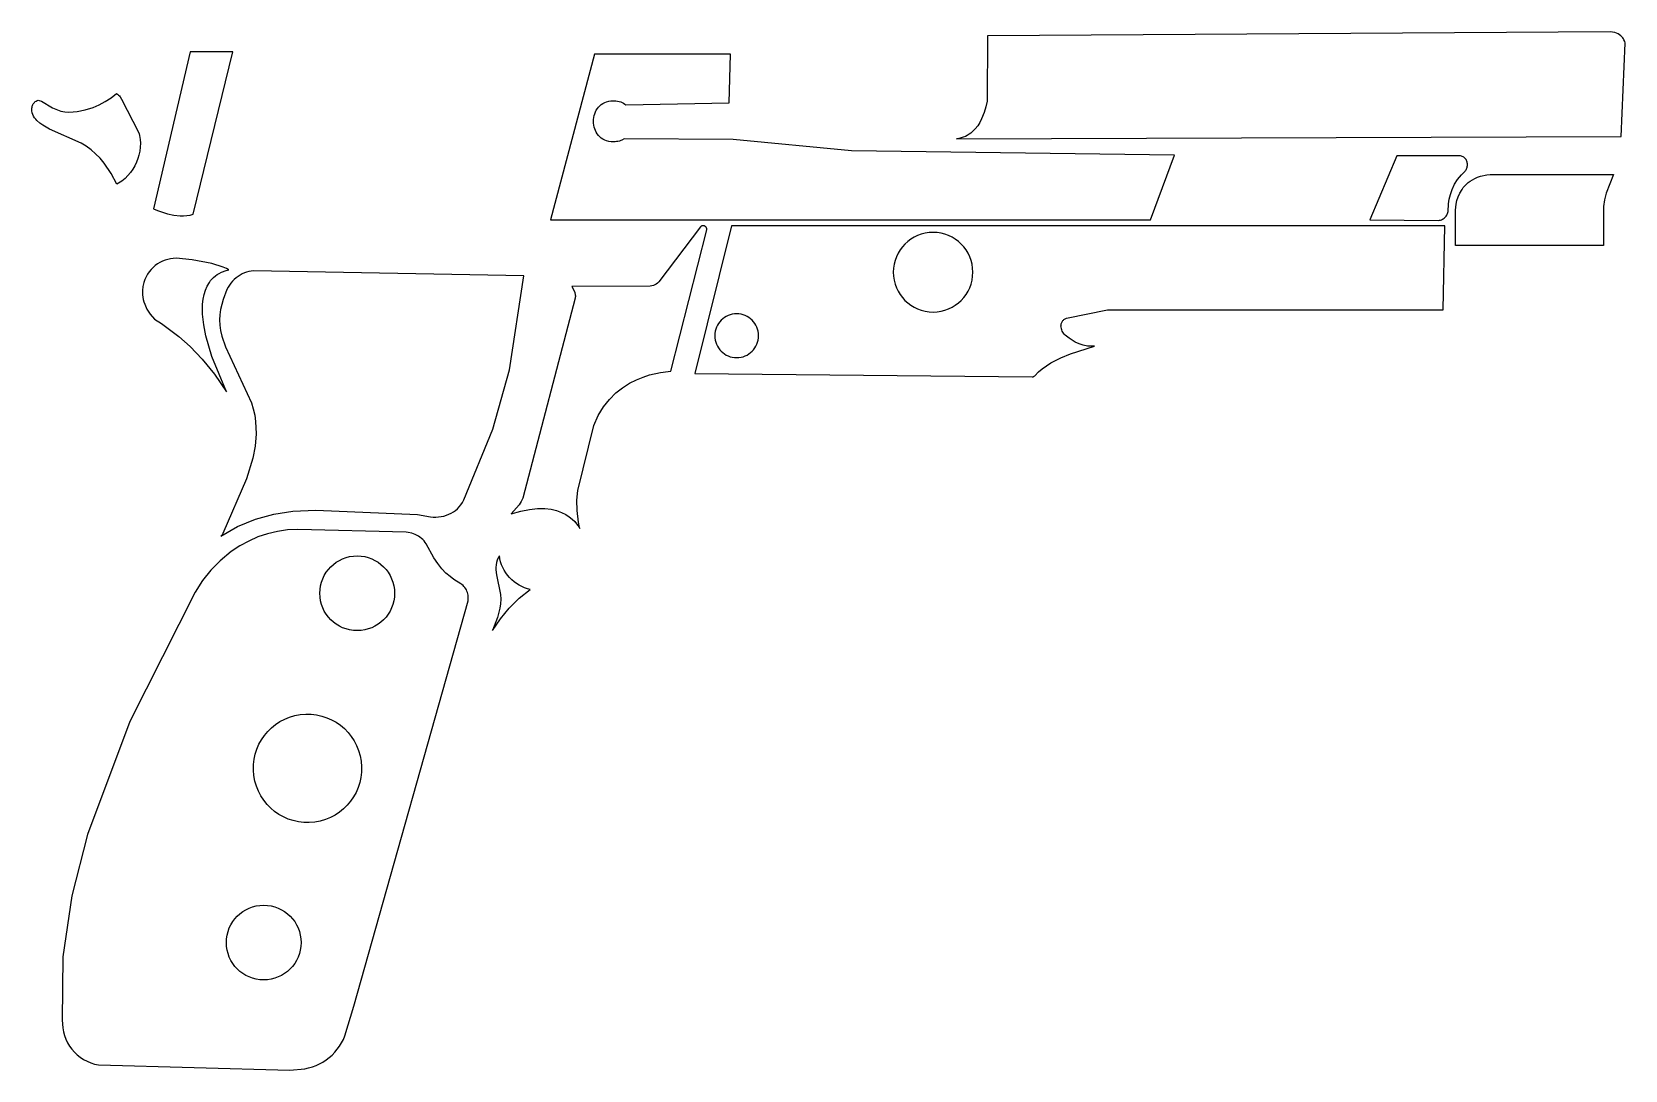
# Model space of a CAD drawing. Header units: metres. Extents: x 166 to 307, y -154 to -62.
import ezdxf

# ---------------------------------------------------------------- set-up
doc = ezdxf.new("R2010")
doc.units = ezdxf.units.M

msp = doc.modelspace()

# ---------------------------------------------------------------- linework, layer by layer
for points in [[(305.55057, -62.378844), (250.675902, -62.723522), (250.641358, -68.479924), (250.546108, -68.963032), (250.39955, -69.463158), (250.163076, -70.043802), (250.005342, -70.34276), (249.818398, -70.635876), (249.599704, -70.914514), (249.347228, -71.170038), (249.207528, -71.28637), (249.05843, -71.393812), (248.899934, -71.491094), (248.731278, -71.5772), (248.552716, -71.651114), (248.363486, -71.71182), (248.163588, -71.758048), (247.952768, -71.788782), (306.51577, -71.582026), (306.860448, -63.378334), (306.85232, -63.338202), (306.82057, -63.231776), (306.755038, -63.080138), (306.70627, -62.994032), (306.645056, -62.90437), (306.570126, -62.813946), (306.48021, -62.7253), (306.373784, -62.641226), (306.249832, -62.56401), (306.10683, -62.496446), (305.943508, -62.441328), (305.758596, -62.401196), (305.550824, -62.37859)], [(184.18937, -64.143382), (180.427884, -64.143382), (177.200814, -77.961998), (177.553366, -78.108302), (178.431952, -78.389988), (178.98491, -78.508098), (179.568602, -78.571598), (179.861718, -78.57363), (180.150008, -78.551024), (180.429154, -78.49997), (180.695092, -78.416912), (184.18937, -64.143128)], [(228.030532, -64.343026), (216.069672, -64.343026), (212.174582, -78.923388), (265.05027, -78.923388), (267.165836, -73.223374), (238.71555, -72.857868), (228.285802, -71.85914), (218.683332, -71.792084), (218.479116, -71.90359), (218.368626, -71.949564), (218.252294, -71.988426), (218.13012, -72.019668), (218.00185, -72.042528), (217.86723, -72.056752), (217.72626, -72.061578), (217.513916, -72.051164), (217.315542, -72.020938), (217.13063, -71.971916), (216.959434, -71.905876), (216.801954, -71.823834), (216.65819, -71.72706), (216.528142, -71.617078), (216.41181, -71.495158), (216.309194, -71.36257), (216.220294, -71.220584), (216.14511, -71.070724), (216.083642, -70.91426), (216.03589, -70.752462), (216.001854, -70.5866), (215.98128, -70.418198), (215.974422, -70.248526), (215.98128, -70.078854), (216.001854, -69.910452), (216.036144, -69.74459), (216.08415, -69.582792), (216.145872, -69.426328), (216.221056, -69.276468), (216.309956, -69.134482), (216.412572, -69.001894), (216.528904, -68.879974), (216.658952, -68.769992), (216.802462, -68.673218), (216.959688, -68.591176), (217.13063, -68.525136), (217.315288, -68.476114), (217.513662, -68.445888), (217.767916, -68.435982), (217.932254, -68.445634), (218.08821, -68.467478), (218.23553, -68.501006), (218.374468, -68.545456), (218.505278, -68.600066), (218.627706, -68.664328), (218.742006, -68.73748), (218.82227, -68.797678), (227.93071, -68.617846), (228.02977, -64.34328)], [(167.042084, -68.382896), (167.14343, -68.410582), (167.334692, -68.485004), (168.31437, -69.060568), (168.595294, -69.196204), (168.890188, -69.304408), (169.045128, -69.346064), (169.398188, -69.40931), (169.75709, -69.43598), (170.11904, -69.429884), (170.481244, -69.394324), (171.196, -69.249036), (171.879514, -69.027802), (172.42409, -68.7959), (172.958506, -68.514976), (173.473872, -68.187316), (173.961298, -67.815206), (174.047404, -67.87261), (174.126398, -67.940936), (174.199042, -68.018406), (174.26559, -68.103496), (174.383446, -68.28917), (175.874934, -71.20001), (175.933354, -71.35241), (175.979836, -71.51116), (176.039272, -71.843646), (176.058068, -72.18934), (176.041558, -72.53986), (175.994568, -72.887078), (175.922432, -73.222866), (175.83023, -73.538842), (175.712628, -73.851262), (175.560482, -74.17054), (175.381412, -74.475086), (175.176942, -74.763122), (174.949104, -75.032362), (174.699422, -75.281028), (174.42942, -75.507088), (173.990508, -75.799442), (173.490128, -74.84491), (172.855636, -73.93178), (172.49521, -73.508108), (172.109638, -73.115424), (171.701968, -72.76084), (171.27474, -72.451214), (170.83024, -72.188324), (168.03116, -70.94855), (167.45077, -70.59549), (167.186102, -70.40245), (166.942516, -70.18655), (166.833042, -70.067678), (166.734236, -69.939916), (166.64813, -69.802502), (166.578026, -69.653912), (166.527734, -69.495924), (166.49827, -69.332602), (166.49192, -69.250306), (166.491412, -69.168264), (166.496746, -69.086984), (166.50843, -69.006974), (166.526464, -68.928742), (166.550848, -68.852796), (166.581836, -68.779644), (166.619682, -68.709794), (166.66464, -68.644008), (166.716964, -68.58254), (166.751762, -68.548504), (166.788592, -68.517516), (166.867586, -68.463922), (166.952168, -68.419726), (167.041068, -68.382896)], [(292.350952, -73.300844), (286.7406, -73.300844), (284.354016, -78.924404), (290.419536, -78.977236), (290.510468, -78.964536), (290.598606, -78.9432), (290.683442, -78.913736), (290.764468, -78.876652), (290.841176, -78.832456), (290.913058, -78.781402), (290.979606, -78.723998), (291.040312, -78.660498), (291.094922, -78.591664), (291.142674, -78.517496), (291.18306, -78.438756), (291.215572, -78.355952), (291.239702, -78.269338), (291.255196, -78.179422), (291.29609, -77.529182), (291.358574, -77.116686), (291.461952, -76.683616), (291.614352, -76.240386), (291.823902, -75.797664), (292.098984, -75.36561), (292.263576, -75.156822), (292.447726, -74.954638), (292.710362, -74.704448), (292.763194, -74.64425), (292.810438, -74.580242), (292.852094, -74.512932), (292.887908, -74.442828), (292.917372, -74.370438), (292.94074, -74.29627), (292.957504, -74.220578), (292.967918, -74.144124), (292.971474, -74.067162), (292.968172, -73.990454), (292.957504, -73.914254), (292.939724, -73.83907), (292.914324, -73.76541), (292.881304, -73.693782), (292.840664, -73.624694), (292.799516, -73.567544), (292.753034, -73.513696), (292.701218, -73.463912), (292.64356, -73.418954), (292.58006, -73.379584), (292.51021, -73.34631), (292.433502, -73.319894), (292.349936, -73.301098)], [(291.920676, -81.195926), (291.920676, -78.615032), (291.909754, -78.470252), (291.91077, -78.08595), (291.974016, -77.536548), (292.044628, -77.223112), (292.149784, -76.896468), (292.29558, -76.56576), (292.488366, -76.24064), (292.604444, -76.082906), (292.734492, -75.929998), (292.879526, -75.783186), (293.040308, -75.643486), (293.217346, -75.512168), (293.411656, -75.390248), (293.624, -75.278996), (293.85514, -75.179682), (294.106092, -75.093322), (294.669718, -74.96429), (294.98417, -74.923904), (305.838606, -74.923904), (305.182778, -76.589382), (305.04003, -77.166216), (304.955194, -77.754226), (304.94605, -81.195418), (291.920676, -81.195418)], [(225.620834, -79.443834), (225.594926, -79.445612), (225.569272, -79.449422), (225.543618, -79.455518), (225.518472, -79.4639), (225.493834, -79.474822), (225.469704, -79.48803), (225.446336, -79.503778), (225.423984, -79.52232), (225.402648, -79.543402), (221.73057, -84.38642), (221.622874, -84.487512), (221.505018, -84.574888), (221.378272, -84.647786), (221.243906, -84.705698), (221.103444, -84.747862), (220.958156, -84.77377), (214.077296, -84.78266), (214.318342, -85.306662), (214.34171, -85.379052), (214.358982, -85.452712), (214.370158, -85.527642), (214.374984, -85.60308), (214.373714, -85.678772), (214.366094, -85.754464), (214.352124, -85.829648), (209.752946, -103.420672), (209.609182, -103.726234), (209.429096, -104.01173), (208.718658, -104.809036), (209.570828, -104.564434), (210.34502, -104.41305), (211.044028, -104.344216), (211.671154, -104.347264), (212.2297, -104.411526), (212.722968, -104.526334), (213.154006, -104.68102), (213.526116, -104.864916), (213.842346, -105.0671), (214.105998, -105.277158), (214.320374, -105.484168), (214.488522, -105.677462), (214.699088, -105.980484), (214.763604, -106.100372), (214.735664, -106.002328), (214.642446, -105.550208), (214.53094, -104.51338), (214.507064, -103.608886), (214.601298, -102.765606), (216.004902, -97.038922), (216.394538, -96.155764), (216.85758, -95.38843), (217.379042, -94.729046), (217.944192, -94.16923), (218.538044, -93.700854), (219.145866, -93.31579), (219.752672, -93.00591), (220.34373, -92.762832), (220.904308, -92.578682), (221.873826, -92.3544), (222.542862, -92.267532), (222.79229, -92.253054), (225.948748, -79.805022), (225.951542, -79.77505), (225.951796, -79.746094), (225.94951, -79.7179), (225.944684, -79.690722), (225.937572, -79.664814), (225.928428, -79.639922), (225.917252, -79.6163), (225.904044, -79.593948), (225.889058, -79.572866), (225.872548, -79.553054), (225.854514, -79.534766), (225.83521, -79.518002), (225.814636, -79.502762), (225.792792, -79.489046), (225.770186, -79.477108), (225.746564, -79.466948), (225.72218, -79.458566), (225.697288, -79.451962), (225.671888, -79.44739), (225.646234, -79.44485), (225.620326, -79.444342)], [(290.97097, -79.443326), (228.138736, -79.443326), (224.898204, -92.44965), (254.6096, -92.758006), (254.652526, -92.753434), (254.694182, -92.743782), (254.73406, -92.729558), (254.77216, -92.710762), (254.808228, -92.687902), (254.841756, -92.660978), (255.169924, -92.31503), (255.501648, -92.03309), (256.275586, -91.522042), (257.134614, -91.082876), (258.00431, -90.718386), (260.101334, -90.052652), (259.889244, -90.061542), (259.682742, -90.054938), (259.482082, -90.03411), (259.100066, -89.955878), (258.745482, -89.837768), (258.421124, -89.690702), (258.129786, -89.525602), (257.873754, -89.35339), (257.521202, -89.068402), (257.44551, -88.9889), (257.3782, -88.903048), (257.319272, -88.811608), (257.26898, -88.715088), (257.227324, -88.61425), (257.194812, -88.509856), (257.16357, -88.34755), (257.158236, -88.279224), (257.159506, -88.211914), (257.167126, -88.145874), (257.180588, -88.081612), (257.199892, -88.019382), (257.22453, -87.959438), (257.254502, -87.902034), (257.289554, -87.847678), (257.329432, -87.796878), (257.373882, -87.749634), (257.422396, -87.706454), (257.474974, -87.667846), (257.531362, -87.634064), (257.591306, -87.605362), (257.654552, -87.581994), (261.260082, -86.854792), (290.820856, -86.857078), (290.971478, -79.444088)], [(245.888764, -80.030828), (245.53037, -80.048862), (245.182136, -80.101948), (244.846094, -80.188308), (244.524022, -80.306164), (244.217444, -80.453738), (243.928392, -80.629252), (243.65839, -80.831182), (243.40947, -81.057496), (243.183156, -81.306416), (242.981226, -81.576418), (242.805458, -81.86547), (242.657884, -82.172048), (242.540028, -82.49412), (242.453668, -82.830162), (242.400582, -83.178396), (242.382548, -83.53679), (242.400582, -83.895184), (242.453668, -84.243418), (242.540028, -84.57946), (242.657884, -84.901532), (242.805458, -85.20811), (242.981226, -85.497162), (243.183156, -85.767164), (243.40947, -86.016084), (243.65839, -86.242398), (243.928392, -86.444328), (244.217444, -86.620096), (244.524022, -86.76767), (244.846094, -86.885526), (245.182136, -86.971886), (245.53037, -87.024972), (245.888764, -87.043006), (246.247412, -87.024972), (246.595646, -86.971886), (246.931688, -86.885526), (247.25376, -86.76767), (247.560338, -86.620096), (247.84939, -86.444328), (248.119392, -86.242398), (248.368312, -86.016084), (248.594626, -85.767164), (248.796556, -85.497162), (248.97207, -85.20811), (249.119644, -84.901532), (249.2375, -84.57946), (249.32386, -84.243418), (249.376946, -83.895184), (249.39498, -83.53679), (249.376946, -83.178396), (249.32386, -82.830162), (249.2375, -82.49412), (249.119644, -82.172048), (248.97207, -81.86547), (248.796556, -81.576418), (248.594626, -81.306416), (248.368312, -81.057496), (248.119392, -80.831182), (247.84939, -80.629252), (247.560338, -80.453738), (247.25376, -80.306164), (246.931688, -80.188308), (246.595646, -80.101948), (246.247412, -80.048862), (245.888764, -80.030828)], [(183.83631, -83.32216), (183.788558, -83.290918), (183.633364, -83.206336), (183.352948, -83.081368), (182.346346, -82.763868), (180.627528, -82.44459), (179.202842, -82.306668), (178.951128, -82.317844), (178.70297, -82.350356), (178.459638, -82.403696), (178.222148, -82.477102), (177.992024, -82.569812), (177.770282, -82.681572), (177.558192, -82.81162), (177.357024, -82.959194), (177.168048, -83.123786), (176.992534, -83.304888), (176.831498, -83.501738), (176.686464, -83.713828), (176.558448, -83.940396), (176.44872, -84.180934), (176.35855, -84.434934), (176.272698, -84.785962), (176.229518, -85.155532), (176.23663, -85.541866), (176.261268, -85.741002), (176.3014, -85.943694), (176.357788, -86.149942), (176.431448, -86.359492), (176.634648, -86.787482), (176.918366, -87.22614), (177.289968, -87.673942), (177.901092, -88.047576), (179.44846, -89.20226), (180.439314, -90.088212), (181.503574, -91.188286), (182.587646, -92.508832), (183.637936, -94.0562), (182.355236, -90.957654), (181.826916, -89.126822), (181.641496, -88.177878), (181.537356, -87.241126), (181.53634, -86.342474), (181.581298, -85.9155), (181.660038, -85.507576), (181.775608, -85.122004), (181.930294, -84.762086), (182.127144, -84.431124), (182.242206, -84.277454), (182.368698, -84.132166), (182.507128, -83.995768), (182.65775, -83.868514), (182.820818, -83.750912), (182.99684, -83.64347), (183.18607, -83.546442), (183.605678, -83.385406), (183.836564, -83.32216)], [(185.995818, -95.571564), (186.124088, -96.132396), (186.204606, -96.670114), (186.251596, -97.75444), (186.16422, -98.840036), (185.963814, -99.913694), (185.412888, -101.716078), (183.302148, -106.553508), (183.251856, -106.64571), (183.225948, -106.685842), (183.199532, -106.720894), (183.172608, -106.74985), (183.158892, -106.761788), (183.145176, -106.771948), (184.614566, -105.936796), (186.18073, -105.289858), (187.811918, -104.833166), (189.476126, -104.569006), (191.500506, -104.477058), (200.465436, -104.86517), (201.620882, -105.065576), (201.857864, -105.088436), (202.094084, -105.093008), (202.328526, -105.079546), (202.559666, -105.048304), (202.786488, -104.999536), (203.007722, -104.933496), (203.222098, -104.850438), (203.428346, -104.750616), (203.625196, -104.634538), (203.811632, -104.502204), (203.98613, -104.353868), (204.147674, -104.190038), (204.294994, -104.010714), (204.42682, -103.816404), (204.554582, -103.580692), (207.10271, -97.3582), (208.568036, -92.134944), (209.835242, -83.850734), (209.83194, -83.848194), (209.822034, -83.845654), (186.014106, -83.407504), (185.810398, -83.433158), (185.608468, -83.474814), (185.409332, -83.531964), (185.214006, -83.6041), (185.023252, -83.690968), (184.83834, -83.79206), (184.660032, -83.906868), (184.489344, -84.034884), (184.327292, -84.175854), (184.174892, -84.32927), (184.03316, -84.494878), (183.902858, -84.67217), (183.785002, -84.860638), (183.680862, -85.059774), (183.34228, -85.94852), (183.114188, -86.833456), (183.051196, -87.279226), (183.027066, -87.73287), (183.0451, -88.198706), (183.108854, -88.681052), (183.21655, -89.16162), (183.543448, -90.1065), (185.834528, -95.03664), (185.996326, -95.57258)], [(228.585776, -87.195914), (228.388418, -87.20582), (228.196648, -87.23503), (228.011482, -87.282528), (227.83419, -87.347552), (227.66528, -87.428832), (227.506022, -87.525606), (227.357432, -87.636858), (227.220272, -87.761572), (227.095558, -87.898732), (226.984306, -88.047322), (226.887532, -88.20658), (226.806252, -88.37549), (226.741228, -88.552782), (226.69373, -88.737948), (226.66452, -88.929718), (226.654614, -89.127076), (226.66452, -89.324434), (226.69373, -89.516204), (226.741228, -89.70137), (226.806252, -89.878662), (226.887532, -90.047572), (226.984306, -90.20683), (227.095558, -90.35542), (227.220272, -90.49258), (227.357432, -90.617294), (227.506022, -90.728546), (227.66528, -90.82532), (227.83419, -90.9066), (228.011482, -90.971624), (228.196648, -91.019122), (228.388418, -91.048332), (228.585776, -91.058238), (228.783134, -91.048332), (228.974904, -91.019122), (229.16007, -90.971624), (229.337362, -90.9066), (229.506272, -90.82532), (229.66553, -90.728546), (229.81412, -90.617294), (229.95128, -90.49258), (230.075994, -90.35542), (230.187246, -90.20683), (230.28402, -90.047572), (230.3653, -89.878662), (230.430324, -89.70137), (230.477822, -89.516204), (230.507032, -89.324434), (230.516938, -89.127076), (230.507032, -88.929718), (230.477822, -88.737948), (230.430324, -88.552782), (230.3653, -88.37549), (230.28402, -88.20658), (230.187246, -88.047322), (230.075994, -87.898732), (229.95128, -87.761572), (229.81412, -87.636858), (229.66553, -87.525606), (229.506272, -87.428832), (229.337362, -87.347552), (229.16007, -87.282528), (228.974904, -87.23503), (228.783134, -87.20582), (228.585776, -87.195914)], [(194.860672, -148.141944), (204.916278, -112.45723), (204.934312, -112.333024), (204.941678, -112.209072), (204.938376, -112.086136), (204.92466, -111.964724), (204.900784, -111.845598), (204.867256, -111.729012), (204.824076, -111.615728), (204.771752, -111.506508), (204.710538, -111.40186), (204.640434, -111.302292), (204.561948, -111.208312), (204.475334, -111.120682), (204.380846, -111.039656), (204.278738, -110.96625), (203.680568, -110.599982), (203.331064, -110.336838), (202.970638, -110.01756), (202.606402, -109.636814), (202.245468, -109.18952), (201.894694, -108.670344), (201.243184, -107.4547), (201.148442, -107.320842), (201.044556, -107.195112), (200.932288, -107.077764), (200.812146, -106.969052), (200.684638, -106.86923), (200.550526, -106.778806), (200.264522, -106.62666), (199.958452, -106.515154), (199.637142, -106.446574), (199.472296, -106.429048), (189.919102, -106.175048), (189.019688, -106.228388), (188.132212, -106.358944), (187.262008, -106.565446), (186.414156, -106.846624), (185.594244, -107.201716), (184.807098, -107.629198), (184.058306, -108.128308), (183.072024, -108.942886), (182.264558, -109.752892), (181.524402, -110.66907), (180.887878, -111.693198), (175.128936, -123.084844), (171.402502, -133.032754), (170.01871, -138.426698), (169.234104, -143.821404), (169.170096, -149.38756), (169.210736, -150.053294), (169.27322, -150.403814), (169.366692, -150.74265), (169.489628, -151.068278), (169.640504, -151.37892), (169.817796, -151.673306), (170.01998, -151.949658), (170.245532, -152.206452), (170.493182, -152.44191), (170.761152, -152.654762), (171.048172, -152.84323), (171.352464, -153.006044), (171.672758, -153.141172), (172.00753, -153.247344), (172.355256, -153.323036), (189.206886, -153.781252), (190.527686, -153.661872), (190.869824, -153.591006), (191.202564, -153.495502), (191.525144, -153.376122), (191.836294, -153.233882), (192.134998, -153.069544), (192.419986, -152.884124), (192.690242, -152.678638), (192.94475, -152.453848), (193.18224, -152.210516), (193.401696, -151.949912), (193.602102, -151.672544), (193.782188, -151.379682), (193.940938, -151.071834), (194.077082, -150.75027), (194.860418, -148.142198)], [(198.444358, -111.798354), (198.42734, -112.134904), (198.377556, -112.461802), (198.29653, -112.77727), (198.185786, -113.079784), (198.047102, -113.367566), (197.882256, -113.638838), (197.692772, -113.89233), (197.480428, -114.12601), (197.246748, -114.338354), (196.993256, -114.527838), (196.72173, -114.692684), (196.433948, -114.831368), (196.131434, -114.942112), (195.815966, -115.023138), (195.489068, -115.072922), (195.152518, -115.08994), (194.815968, -115.072922), (194.48907, -115.023138), (194.173602, -114.942112), (193.871088, -114.831368), (193.583306, -114.692684), (193.312034, -114.527838), (193.058542, -114.338354), (192.824862, -114.12601), (192.612518, -113.89233), (192.423034, -113.638838), (192.258188, -113.367566), (192.119504, -113.079784), (192.00876, -112.77727), (191.927734, -112.461802), (191.87795, -112.134904), (191.860932, -111.798354), (191.87795, -111.461804), (191.927734, -111.134906), (192.00876, -110.819438), (192.119504, -110.516924), (192.258188, -110.229142), (192.423034, -109.957616), (192.612518, -109.704124), (192.824862, -109.470444), (193.058542, -109.2581), (193.312034, -109.068616), (193.583306, -108.90377), (193.871088, -108.765086), (194.173602, -108.654342), (194.48907, -108.573316), (194.815968, -108.523532), (195.152518, -108.506514), (195.489068, -108.523532), (195.815966, -108.573316), (196.131434, -108.654342), (196.433948, -108.765086), (196.72173, -108.90377), (196.993256, -109.068616), (197.246748, -109.2581), (197.480428, -109.470444), (197.692772, -109.704124), (197.882256, -109.957616), (198.047102, -110.229142), (198.185786, -110.516924), (198.29653, -110.819438), (198.377556, -111.134906), (198.42734, -111.461804), (198.444358, -111.798354)], [(210.402932, -111.471964), (210.143344, -111.406178), (209.890614, -111.319056), (209.646012, -111.211614), (209.410554, -111.085376), (209.185256, -110.941358), (208.971134, -110.780576), (208.769458, -110.6043), (208.58099, -110.413546), (208.407, -110.209584), (208.248504, -109.99343), (208.106518, -109.766354), (207.982058, -109.529626), (207.876394, -109.284262), (207.790288, -109.031532), (207.72501, -108.772452), (207.681576, -108.508038), (207.621124, -108.598462), (207.567784, -108.692442), (207.481424, -108.889546), (207.420464, -109.096556), (207.382364, -109.310932), (207.364838, -109.530134), (207.3656, -109.751622), (207.41259, -110.190788), (207.77581, -111.90224), (207.79867, -112.311688), (207.779874, -112.718596), (207.724756, -113.12271), (207.525366, -113.921286), (207.081374, -115.09121), (207.767428, -114.062256), (208.554066, -113.108486), (209.434684, -112.24133), (210.402424, -111.472218)], [(195.505324, -126.581408), (195.54571, -127.068072), (195.537074, -127.547116), (195.481194, -128.016), (195.380356, -128.471676), (195.236592, -128.911604), (195.051934, -129.333244), (194.828414, -129.733802), (194.568318, -130.110484), (194.273424, -130.46075), (193.945764, -130.781806), (193.587624, -131.070858), (193.201036, -131.325366), (192.787778, -131.542536), (192.350136, -131.719828), (191.890142, -131.854448), (191.409828, -131.943602), (190.923164, -131.983988), (190.44412, -131.975352), (189.975236, -131.919472), (189.51956, -131.818634), (189.079632, -131.67487), (188.657992, -131.490212), (188.257434, -131.266692), (187.880752, -131.006596), (187.530486, -130.711702), (187.20943, -130.384042), (186.920378, -130.025902), (186.66587, -129.639314), (186.4487, -129.22631), (186.271408, -128.788668), (186.136788, -128.328674), (186.047634, -127.84836), (186.007248, -127.361696), (186.015884, -126.882652), (186.071764, -126.413768), (186.172602, -125.958092), (186.316366, -125.518164), (186.501024, -125.096524), (186.724544, -124.695966), (186.98464, -124.319284), (187.279534, -123.969018), (187.607194, -123.647962), (187.965334, -123.35891), (188.351922, -123.104402), (188.764926, -122.887232), (189.202568, -122.70994), (189.662562, -122.57532), (190.142876, -122.486166), (190.62954, -122.44578), (191.108584, -122.454416), (191.577468, -122.510296), (192.033144, -122.611134), (192.473072, -122.754898), (192.894712, -122.939556), (193.29527, -123.163076), (193.671952, -123.423172), (194.022218, -123.718066), (194.343274, -124.045726), (194.632326, -124.403866), (194.886834, -124.790454), (195.104004, -125.203458), (195.281296, -125.6411), (195.415916, -126.101094), (195.50507, -126.581408)], [(190.208154, -142.550642), (190.191136, -142.887192), (190.141352, -143.21409), (190.060326, -143.529558), (189.949582, -143.832072), (189.810898, -144.119854), (189.646052, -144.39138), (189.456568, -144.644872), (189.244224, -144.878552), (189.010544, -145.090896), (188.757052, -145.28038), (188.48578, -145.445226), (188.197998, -145.58391), (187.895484, -145.694654), (187.580016, -145.77568), (187.253118, -145.825464), (186.916568, -145.842482), (186.580018, -145.825464), (186.25312, -145.77568), (185.937652, -145.694654), (185.635138, -145.58391), (185.347356, -145.445226), (185.07583, -145.28038), (184.822338, -145.090896), (184.588658, -144.878552), (184.376314, -144.644872), (184.18683, -144.39138), (184.021984, -144.119854), (183.8833, -143.832072), (183.772556, -143.529558), (183.69153, -143.21409), (183.641746, -142.887192), (183.624728, -142.550642), (183.641746, -142.214092), (183.69153, -141.887194), (183.772556, -141.571726), (183.8833, -141.269212), (184.021984, -140.98143), (184.18683, -140.710158), (184.376314, -140.456666), (184.588658, -140.222986), (184.822338, -140.010642), (185.07583, -139.821158), (185.347356, -139.656312), (185.635138, -139.517628), (185.937652, -139.406884), (186.25312, -139.325858), (186.580018, -139.276074), (186.916568, -139.259056), (187.253118, -139.276074), (187.580016, -139.325858), (187.895484, -139.406884), (188.197998, -139.517628), (188.48578, -139.656312), (188.757052, -139.821158), (189.010544, -140.010642), (189.244224, -140.222986), (189.456568, -140.456666), (189.646052, -140.710158), (189.810898, -140.98143), (189.949582, -141.269212), (190.060326, -141.571726), (190.141352, -141.887194), (190.191136, -142.214092), (190.208154, -142.550642)]]:
    msp.add_lwpolyline(points)

doc.saveas('drawing.dxf')
